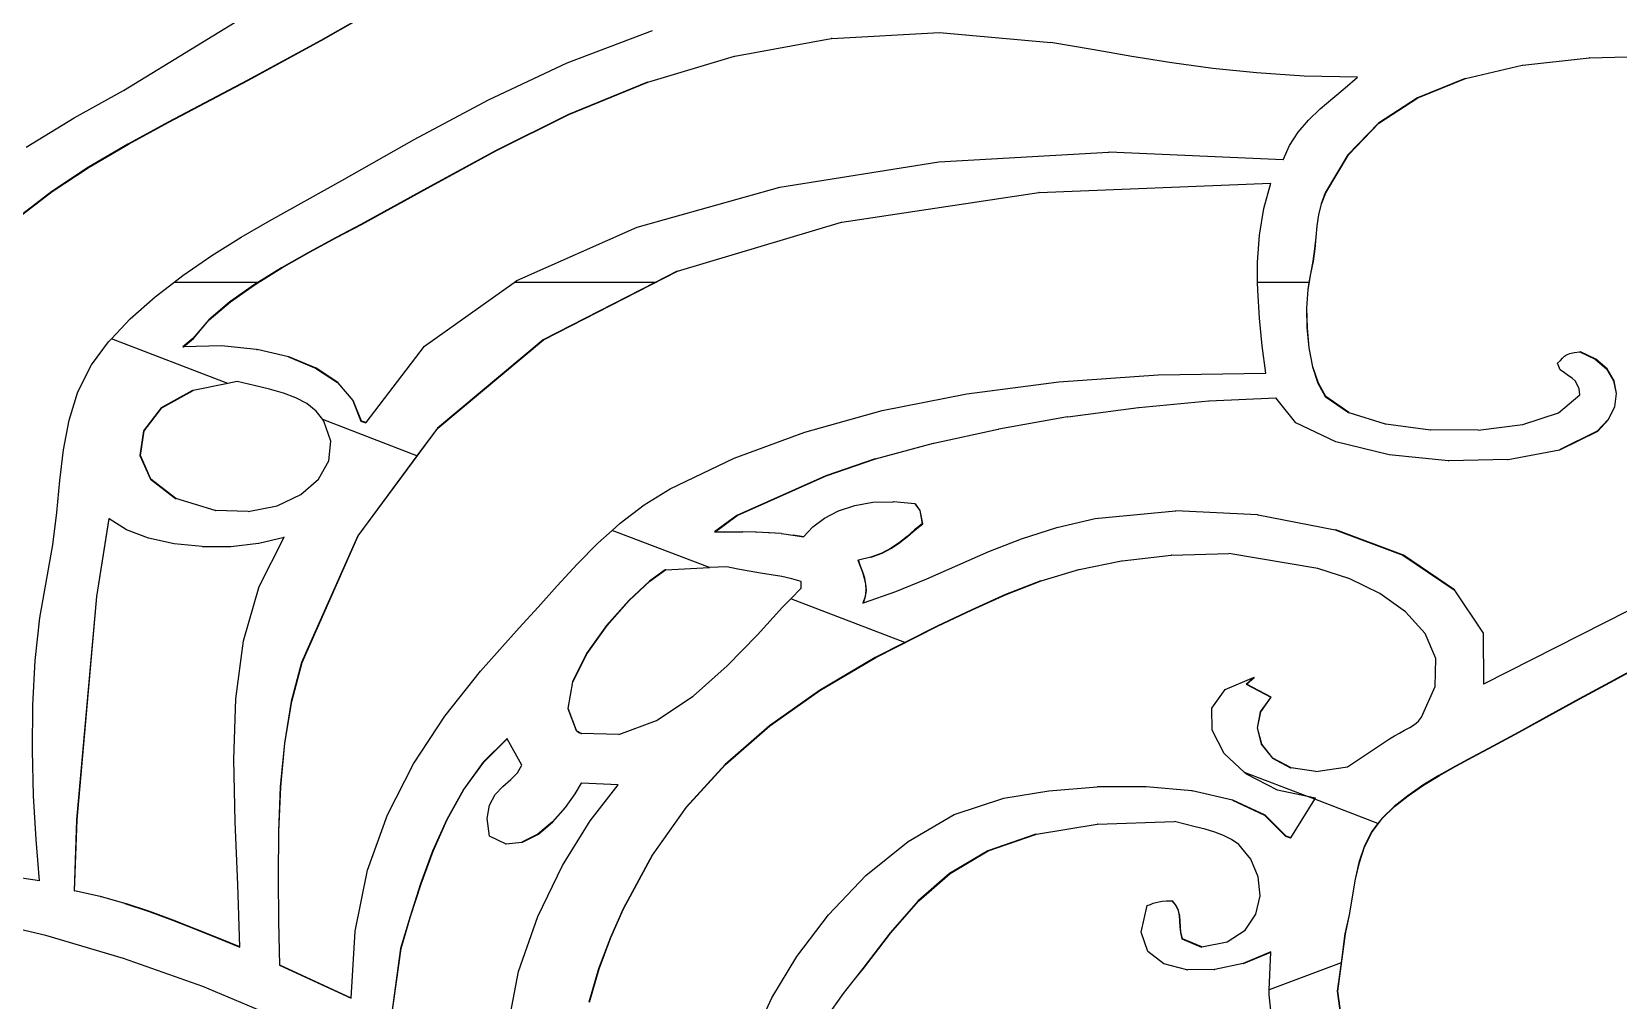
# Model space of a CAD drawing. Header units: inches. Extents: x 1397 to 20304, y -27267 to -746.
# Drawn here: x 14028.17 to 14044.08, y -23968.59 to -23958.88 of the extents above; entities that cross this region are included whole.
import ezdxf

# ---------------------------------------------------------------- set-up
doc = ezdxf.new("R2010")
doc.units = ezdxf.units.IN
doc.header["$LTSCALE"] = 17
doc.header["$MEASUREMENT"] = 0
doc.layers.add('25 BOT BAR', color=12, linetype='Continuous', lineweight=25)

# ---------------------------------------------------------------- blocks, each defined once
blk = doc.blocks.new('A$C99292ed1')
for p, q in [((112.629, 17.778), (114.092, 18.898)), ((115.335, 18.925), (114.605, 18.403)), ((114.61, 18.403), (115.34, 18.925)), ((117.076, 18.123), (117.933, 18.529)), ((119.731, 18.427), (120.812, 18.504)), ((120.812, 18.504), (121.928, 18.379)), ((114.605, 18.403), (113.868, 17.902)), ((113.873, 17.902), (114.61, 18.403)), ((114.605, 18.403), (114.61, 18.403)), ((118.76, 18.209), (119.726, 18.427)), ((119.731, 18.427), (119.726, 18.427)), ((122.342, 18.291), (121.928, 18.379)), ((117.887, 17.881), (118.755, 18.209)), ((118.755, 18.209), (118.76, 18.209)), ((122.741, 18.204), (122.342, 18.291)), ((123.14, 18.123), (122.741, 18.204)), ((126.66, 18.094), (127.326, 18.188)), ((127.331, 18.188), (127.326, 18.188)), ((127.331, 18.188), (128.102, 18.213)), ((116.287, 17.66), (117.076, 18.123)), ((123.552, 18.052), (123.14, 18.123)), ((123.991, 17.996), (123.552, 18.052)), ((124.47, 17.958), (123.991, 17.996)), ((126.087, 17.927), (126.655, 18.094)), ((126.655, 18.094), (126.66, 18.094)), ((113.868, 17.902), (113.077, 17.38)), ((113.082, 17.38), (113.873, 17.902)), ((113.868, 17.902), (113.873, 17.902)), ((117.882, 17.881), (117.089, 17.474)), ((117.093, 17.474), (117.887, 17.881)), ((117.882, 17.881), (117.887, 17.881)), ((125.002, 17.944), (124.47, 17.958)), ((124.881, 17.812), (125.002, 17.944)), ((126.082, 17.927), (125.604, 17.686)), ((125.609, 17.686), (126.087, 17.927)), ((126.082, 17.927), (126.087, 17.927)), ((112.133, 17.435), (112.629, 17.778)), ((124.63, 17.545), (124.755, 17.68)), ((124.755, 17.68), (124.881, 17.812)), ((125.604, 17.686), (125.214, 17.368)), ((125.219, 17.368), (125.609, 17.686)), ((125.604, 17.686), (125.609, 17.686)), ((115.542, 17.16), (116.287, 17.66)), ((124.512, 17.403), (124.63, 17.545)), ((111.65, 17.067), (112.133, 17.435)), ((113.077, 17.38), (112.672, 17.104)), ((112.677, 17.104), (113.082, 17.38)), ((113.077, 17.38), (113.082, 17.38)), ((117.089, 17.474), (116.357, 17.021)), ((116.362, 17.021), (117.093, 17.474)), ((117.089, 17.474), (117.093, 17.474)), ((124.408, 17.252), (124.512, 17.403)), ((125.214, 17.368), (124.908, 16.971)), ((124.913, 16.971), (125.219, 17.368)), ((125.214, 17.368), (125.219, 17.368)), ((124.321, 17.087), (124.408, 17.252)), ((112.672, 17.104), (112.278, 16.814)), ((112.283, 16.814), (112.677, 17.104)), ((112.672, 17.104), (112.677, 17.104)), ((114.818, 16.647), (115.542, 17.16)), ((124.259, 16.907), (124.321, 17.087)), ((116.357, 17.021), (115.67, 16.552)), ((115.675, 16.552), (116.362, 17.021)), ((116.357, 17.021), (116.362, 17.021)), ((119.209, 16.566), (120.804, 16.884)), ((120.804, 16.884), (122.507, 17.003)), ((122.507, 17.003), (122.51, 17.003)), ((122.512, 17.003), (122.51, 17.003)), ((124.259, 16.907), (122.512, 17.003)), ((124.908, 16.971), (124.68, 16.492)), ((124.685, 16.492), (124.913, 16.971)), ((124.908, 16.971), (124.913, 16.971)), ((112.278, 16.814), (111.908, 16.51)), ((111.913, 16.51), (112.283, 16.814)), ((112.278, 16.814), (112.283, 16.814)), ((114.092, 16.14), (114.818, 16.647)), ((115.67, 16.552), (115.009, 16.098)), ((115.014, 16.098), (115.675, 16.552)), ((115.67, 16.552), (115.675, 16.552)), ((117.778, 16.064), (119.209, 16.566)), ((121.811, 16.496), (124.134, 16.616)), ((124.064, 16.297), (124.134, 16.616)), ((111.908, 16.51), (111.575, 16.189)), ((111.579, 16.189), (111.913, 16.51)), ((111.908, 16.51), (111.913, 16.51)), ((119.833, 16.127), (121.806, 16.496)), ((121.811, 16.496), (121.806, 16.496)), ((124.68, 16.492), (124.639, 16.355)), ((124.643, 16.355), (124.685, 16.492)), ((124.68, 16.492), (124.685, 16.492)), ((124.021, 15.964), (124.064, 16.297)), ((124.639, 16.355), (124.612, 16.217)), ((124.617, 16.217), (124.643, 16.355)), ((124.639, 16.355), (124.643, 16.355)), ((113.807, 15.937), (114.092, 16.14)), ((115.009, 16.098), (114.759, 15.932)), ((114.764, 15.932), (115.014, 16.098)), ((115.009, 16.098), (115.014, 16.098)), ((118.184, 15.511), (119.828, 16.127)), ((119.828, 16.127), (119.833, 16.127)), ((124.595, 16.079), (124.584, 15.937)), ((124.589, 15.937), (124.6, 16.079)), ((124.612, 16.217), (124.595, 16.079)), ((124.595, 16.079), (124.6, 16.079)), ((124.6, 16.079), (124.617, 16.217)), ((124.612, 16.217), (124.617, 16.217)), ((113.514, 15.709), (113.807, 15.937)), ((114.759, 15.932), (114.488, 15.75)), ((114.493, 15.75), (114.764, 15.932)), ((114.759, 15.932), (114.764, 15.932)), ((116.571, 15.394), (117.778, 16.064)), ((124.002, 15.622), (124.021, 15.964)), ((124.584, 15.937), (124.573, 15.791)), ((124.578, 15.791), (124.589, 15.937)), ((124.584, 15.937), (124.589, 15.937)), ((124.573, 15.791), (124.557, 15.638)), ((124.562, 15.638), (124.578, 15.791)), ((124.573, 15.791), (124.578, 15.791)), ((113.223, 15.458), (113.514, 15.709)), ((114.488, 15.75), (114.211, 15.553)), ((114.216, 15.553), (114.493, 15.75)), ((114.488, 15.75), (114.493, 15.75)), ((124.002, 15.37), (124.002, 15.622)), ((124.557, 15.638), (124.531, 15.476)), ((124.536, 15.476), (124.562, 15.638)), ((124.557, 15.638), (124.562, 15.638)), ((113.132, 15.37), (113.223, 15.458)), ((113.947, 15.344), (114.216, 15.553)), ((114.211, 15.553), (113.976, 15.37)), ((114.211, 15.553), (114.216, 15.553)), ((116.841, 14.649), (118.184, 15.511)), ((118.179, 15.511), (117.96, 15.37)), ((118.179, 15.511), (118.184, 15.511)), ((124.509, 15.279), (124.536, 15.476)), ((124.531, 15.476), (124.517, 15.37)), ((124.531, 15.476), (124.536, 15.476)), ((112.946, 15.191), (113.132, 15.37)), ((113.976, 15.37), (113.132, 15.37)), ((113.942, 15.344), (113.694, 15.125)), ((113.699, 15.125), (113.947, 15.344)), ((113.976, 15.37), (113.942, 15.344)), ((113.942, 15.344), (113.947, 15.344)), ((115.645, 14.57), (116.545, 15.37)), ((116.545, 15.37), (116.571, 15.394)), ((117.96, 15.37), (116.545, 15.37)), ((117.96, 15.37), (116.836, 14.649)), ((124.517, 15.37), (124.002, 15.37)), ((124.003, 15.273), (124.002, 15.37)), ((124.505, 15.279), (124.492, 15.048)), ((124.497, 15.048), (124.509, 15.279)), ((124.517, 15.37), (124.505, 15.279)), ((124.505, 15.279), (124.509, 15.279)), ((112.694, 14.911), (112.946, 15.191)), ((113.694, 15.125), (113.483, 14.899)), ((113.488, 14.899), (113.699, 15.125)), ((113.694, 15.125), (113.699, 15.125)), ((124.019, 14.923), (124.003, 15.273)), ((124.492, 15.048), (124.497, 15.048)), ((124.492, 15.048), (124.496, 14.8)), ((124.501, 14.8), (124.497, 15.048)), ((112.506, 14.663), (112.694, 14.911)), ((113.483, 14.899), (113.323, 14.667)), ((113.328, 14.667), (113.488, 14.899)), ((113.483, 14.899), (113.488, 14.899)), ((124.048, 14.574), (124.019, 14.923)), ((124.496, 14.8), (124.501, 14.8)), ((124.496, 14.8), (124.515, 14.549)), ((124.52, 14.549), (124.501, 14.8)), ((112.477, 14.624), (112.506, 14.663)), ((113.675, 14.104), (112.506, 14.663)), ((113.323, 14.667), (113.224, 14.563)), ((113.229, 14.564), (113.328, 14.667)), ((113.323, 14.667), (113.328, 14.667)), ((116.836, 14.649), (115.776, 13.543)), ((115.78, 13.543), (116.841, 14.649)), ((116.836, 14.649), (116.841, 14.649)), ((112.306, 14.335), (112.477, 14.624)), ((113.224, 14.563), (113.229, 14.564)), ((113.611, 14.573), (113.229, 14.564)), ((113.962, 14.529), (113.611, 14.573)), ((113.962, 14.529), (113.967, 14.529)), ((114.281, 14.436), (113.967, 14.529)), ((115.06, 13.611), (115.645, 14.57)), ((124.085, 14.232), (124.048, 14.574)), ((124.515, 14.549), (124.52, 14.549)), ((124.515, 14.549), (124.552, 14.312)), ((124.557, 14.312), (124.52, 14.549)), ((127.132, 14.477), (127.175, 14.49)), ((127.175, 14.49), (127.234, 14.501)), ((127.234, 14.501), (127.235, 14.501)), ((127.239, 14.501), (127.235, 14.501)), ((127.235, 14.501), (127.388, 14.409)), ((127.393, 14.409), (127.239, 14.501)), ((112.171, 13.997), (112.306, 14.335)), ((114.281, 14.436), (114.286, 14.436)), ((114.281, 14.436), (114.554, 14.296)), ((114.559, 14.296), (114.286, 14.436)), ((127.011, 14.356), (127.038, 14.392)), ((127.036, 14.273), (127.011, 14.356)), ((127.038, 14.392), (127.059, 14.421)), ((127.059, 14.421), (127.079, 14.444)), ((127.079, 14.444), (127.101, 14.462)), ((127.101, 14.462), (127.132, 14.477)), ((127.388, 14.409), (127.501, 14.285)), ((127.388, 14.409), (127.393, 14.409)), ((127.506, 14.285), (127.393, 14.409)), ((114.554, 14.296), (114.773, 14.113)), ((114.554, 14.296), (114.559, 14.296)), ((114.778, 14.113), (114.559, 14.296)), ((122.007, 14.124), (123.006, 14.211)), ((123.006, 14.211), (124.085, 14.232)), ((124.552, 14.312), (124.557, 14.312)), ((124.552, 14.312), (124.607, 14.105)), ((124.611, 14.105), (124.557, 14.312)), ((127.08, 14.234), (127.036, 14.273)), ((127.12, 14.2), (127.08, 14.234)), ((127.155, 14.169), (127.12, 14.2)), ((127.185, 14.134), (127.155, 14.169)), ((127.501, 14.285), (127.571, 14.137)), ((127.501, 14.285), (127.506, 14.285)), ((127.576, 14.137), (127.506, 14.285)), ((113.32, 14.015), (113.006, 13.795)), ((113.011, 13.795), (113.325, 14.015)), ((113.325, 14.015), (113.32, 14.015)), ((113.675, 14.104), (113.325, 14.015)), ((113.769, 14.128), (113.675, 14.104)), ((113.938, 14.076), (113.769, 14.128)), ((114.093, 14.029), (113.938, 14.076)), ((114.233, 13.981), (114.093, 14.029)), ((114.773, 14.113), (114.927, 13.89)), ((114.773, 14.113), (114.778, 14.113)), ((114.932, 13.89), (114.778, 14.113)), ((121.085, 13.974), (122.007, 14.124)), ((124.607, 14.105), (124.611, 14.105)), ((124.607, 14.105), (124.68, 13.941)), ((124.685, 13.941), (124.611, 14.105)), ((127.208, 14.091), (127.185, 14.134)), ((127.225, 14.035), (127.208, 14.091)), ((127.234, 13.962), (127.225, 14.035)), ((127.571, 14.137), (127.576, 14.137)), ((127.571, 14.137), (127.597, 13.976)), ((127.602, 13.976), (127.576, 14.137)), ((112.082, 13.641), (112.171, 13.997)), ((114.357, 13.923), (114.233, 13.981)), ((114.467, 13.85), (114.357, 13.923)), ((114.56, 13.755), (114.467, 13.85)), ((114.927, 13.89), (114.932, 13.89)), ((114.927, 13.89), (115.009, 13.63)), ((115.014, 13.63), (114.932, 13.89)), ((120.237, 13.763), (121.085, 13.974)), ((122.811, 13.803), (123.511, 13.884)), ((123.511, 13.884), (123.516, 13.884)), ((123.516, 13.884), (124.184, 13.921)), ((124.386, 13.61), (124.184, 13.921)), ((124.68, 13.941), (124.912, 13.738)), ((124.68, 13.941), (124.685, 13.941)), ((124.916, 13.738), (124.685, 13.941)), ((127.02, 13.733), (127.234, 13.962)), ((127.597, 13.976), (127.58, 13.811)), ((127.584, 13.811), (127.602, 13.976)), ((127.597, 13.976), (127.602, 13.976)), ((113.006, 13.795), (112.829, 13.509)), ((112.834, 13.509), (113.011, 13.795)), ((113.006, 13.795), (113.011, 13.795)), ((114.625, 13.649), (114.56, 13.755)), ((119.461, 13.492), (120.237, 13.763)), ((122.1, 13.683), (122.806, 13.803)), ((122.806, 13.803), (122.811, 13.803)), ((124.912, 13.738), (124.916, 13.738)), ((124.916, 13.738), (125.282, 13.597)), ((126.66, 13.587), (127.02, 13.733)), ((127.58, 13.811), (127.517, 13.651)), ((127.521, 13.651), (127.584, 13.811)), ((127.58, 13.811), (127.584, 13.811)), ((112.026, 13.27), (112.082, 13.641)), ((115.571, 13.197), (114.625, 13.649)), ((114.637, 13.63), (114.625, 13.649)), ((114.708, 13.38), (114.637, 13.63)), ((114.981, 12.193), (115.78, 13.543)), ((115.009, 13.63), (115.014, 13.63)), ((115.009, 13.63), (115.059, 13.609)), ((115.06, 13.611), (115.014, 13.63)), ((115.059, 13.609), (115.06, 13.611)), ((115.776, 13.543), (115.571, 13.197)), ((115.776, 13.543), (115.78, 13.543)), ((120.754, 13.354), (121.401, 13.531)), ((121.401, 13.531), (121.406, 13.531)), ((122.095, 13.683), (121.406, 13.531)), ((122.095, 13.683), (122.1, 13.683)), ((124.787, 13.37), (124.386, 13.61)), ((125.282, 13.597), (125.287, 13.597)), ((125.287, 13.597), (125.735, 13.522)), ((126.213, 13.517), (126.66, 13.587)), ((127.517, 13.651), (127.408, 13.506)), ((127.413, 13.506), (127.521, 13.651)), ((127.517, 13.651), (127.521, 13.651)), ((112.829, 13.509), (112.792, 13.198)), ((112.797, 13.198), (112.834, 13.509)), ((112.829, 13.509), (112.834, 13.509)), ((114.686, 13.132), (114.708, 13.38)), ((118.752, 13.164), (119.461, 13.492)), ((125.32, 13.208), (124.787, 13.37)), ((125.735, 13.522), (125.74, 13.522)), ((126.213, 13.517), (125.74, 13.522)), ((127.408, 13.506), (127.028, 13.272)), ((127.032, 13.272), (127.413, 13.506)), ((127.408, 13.506), (127.413, 13.506)), ((111.99, 12.884), (112.026, 13.27)), ((120.169, 13.157), (120.75, 13.354)), ((120.75, 13.354), (120.754, 13.354)), ((125.916, 13.132), (125.32, 13.208)), ((126.513, 13.15), (127.028, 13.272)), ((127.028, 13.272), (127.032, 13.272)), ((112.792, 13.198), (112.797, 13.198)), ((112.792, 13.198), (112.897, 12.901)), ((112.902, 12.901), (112.797, 13.198)), ((114.582, 12.902), (114.686, 13.132)), ((115.571, 13.197), (114.976, 12.193)), ((118.109, 12.78), (118.752, 13.164)), ((120.165, 13.157), (119.671, 12.946)), ((119.676, 12.946), (120.169, 13.157)), ((120.165, 13.157), (120.169, 13.157)), ((125.916, 13.132), (125.921, 13.132)), ((126.508, 13.15), (125.921, 13.132)), ((126.508, 13.15), (126.513, 13.15)), ((112.897, 12.901), (112.902, 12.901)), ((112.897, 12.901), (113.148, 12.658)), ((113.153, 12.658), (112.902, 12.901)), ((114.405, 12.708), (114.582, 12.902)), ((119.671, 12.946), (118.778, 12.448)), ((118.783, 12.448), (119.676, 12.946)), ((119.671, 12.946), (119.676, 12.946)), ((111.959, 12.485), (111.99, 12.884)), ((117.848, 12.58), (118.109, 12.78)), ((113.148, 12.658), (113.153, 12.658)), ((113.546, 12.51), (113.153, 12.658)), ((114.167, 12.567), (114.405, 12.708)), ((117.608, 12.351), (117.848, 12.58)), ((119.799, 12.504), (119.961, 12.571)), ((119.961, 12.571), (120.143, 12.612)), ((120.143, 12.612), (120.344, 12.62)), ((120.344, 12.62), (120.346, 12.62)), ((120.349, 12.62), (120.346, 12.62)), ((120.564, 12.593), (120.349, 12.62)), ((120.564, 12.593), (120.569, 12.593)), ((120.564, 12.593), (120.613, 12.51)), ((120.618, 12.51), (120.569, 12.593)), ((111.92, 12.077), (111.959, 12.485)), ((113.546, 12.51), (113.551, 12.51)), ((113.878, 12.496), (113.551, 12.51)), ((113.878, 12.496), (114.167, 12.567)), ((118.778, 12.448), (118.555, 12.241)), ((118.56, 12.241), (118.783, 12.448)), ((118.778, 12.448), (118.783, 12.448)), ((119.541, 12.303), (119.658, 12.413)), ((119.658, 12.413), (119.799, 12.504)), ((120.613, 12.51), (120.618, 12.51)), ((120.613, 12.51), (120.638, 12.344)), ((120.643, 12.344), (120.618, 12.51)), ((122.374, 12.407), (123.178, 12.506)), ((123.178, 12.506), (123.181, 12.506)), ((123.183, 12.506), (123.181, 12.506)), ((124.001, 12.456), (123.183, 12.506)), ((124.001, 12.456), (124.006, 12.456)), ((124.006, 12.456), (124.781, 12.266)), ((112.48, 12.407), (112.356, 11.432)), ((112.361, 11.432), (112.484, 12.403)), ((112.484, 12.403), (112.48, 12.407)), ((112.656, 12.269), (112.484, 12.403)), ((112.879, 12.164), (112.656, 12.269)), ((117.386, 12.101), (117.528, 12.26)), ((117.528, 12.26), (117.608, 12.351)), ((118.504, 11.793), (117.528, 12.26)), ((119.449, 12.179), (119.541, 12.303)), ((120.562, 12.265), (120.487, 12.185)), ((120.492, 12.185), (120.567, 12.265)), ((120.638, 12.344), (120.562, 12.265)), ((120.562, 12.265), (120.567, 12.265)), ((120.567, 12.265), (120.643, 12.344)), ((120.638, 12.344), (120.643, 12.344)), ((121.635, 12.155), (121.987, 12.295)), ((121.987, 12.295), (122.374, 12.407)), ((124.781, 12.266), (125.459, 11.948)), ((124.781, 12.266), (124.786, 12.266)), ((125.464, 11.948), (124.786, 12.266)), ((113.137, 12.092), (112.879, 12.164)), ((113.705, 12.058), (113.98, 12.098)), ((113.98, 12.098), (113.985, 12.098)), ((113.985, 12.098), (114.24, 12.177)), ((113.987, 11.555), (114.24, 12.177)), ((114.24, 12.177), (114.24, 12.179)), ((114.976, 12.193), (114.414, 10.602)), ((114.419, 10.602), (114.981, 12.193)), ((114.976, 12.193), (114.981, 12.193)), ((117.176, 11.836), (117.386, 12.101)), ((118.555, 12.241), (118.56, 12.241)), ((118.56, 12.241), (118.696, 12.241)), ((118.696, 12.241), (118.698, 12.241)), ((118.7, 12.241), (118.698, 12.241)), ((118.7, 12.241), (118.834, 12.241)), ((118.834, 12.241), (118.838, 12.241)), ((118.968, 12.238), (118.838, 12.241)), ((118.968, 12.238), (118.973, 12.238)), ((119.098, 12.231), (118.973, 12.238)), ((119.098, 12.231), (119.103, 12.231)), ((119.222, 12.219), (119.103, 12.231)), ((119.222, 12.219), (119.227, 12.219)), ((119.227, 12.219), (119.339, 12.202)), ((119.339, 12.202), (119.344, 12.202)), ((119.449, 12.179), (119.344, 12.202)), ((119.344, 12.202), (119.448, 12.179)), ((119.448, 12.179), (119.449, 12.179)), ((120.41, 12.108), (120.326, 12.036)), ((120.331, 12.036), (120.415, 12.108)), ((120.487, 12.185), (120.41, 12.108)), ((120.41, 12.108), (120.415, 12.108)), ((120.415, 12.108), (120.492, 12.185)), ((120.487, 12.185), (120.492, 12.185)), ((121.307, 11.995), (121.635, 12.155)), ((111.789, 11.164), (111.92, 12.077)), ((113.415, 12.056), (113.137, 12.092)), ((113.415, 12.056), (113.42, 12.056)), ((113.42, 12.056), (113.7, 12.058)), ((113.7, 12.058), (113.705, 12.058)), ((120.232, 11.974), (120.122, 11.923)), ((120.127, 11.923), (120.236, 11.974)), ((120.326, 12.036), (120.232, 11.974)), ((120.232, 11.974), (120.236, 11.974)), ((120.236, 11.974), (120.331, 12.036)), ((120.326, 12.036), (120.331, 12.036)), ((120.994, 11.824), (121.307, 11.995)), ((122.643, 11.879), (123.134, 11.948)), ((123.138, 11.948), (123.134, 11.948)), ((123.138, 11.948), (123.714, 11.971)), ((124.606, 11.784), (123.714, 11.971)), ((125.459, 11.948), (125.464, 11.948)), ((125.459, 11.948), (125.973, 11.513)), ((125.978, 11.513), (125.464, 11.948)), ((116.978, 11.566), (117.176, 11.836)), ((118.064, 11.764), (118.504, 11.793)), ((118.68, 11.805), (118.504, 11.793)), ((118.79, 11.773), (118.68, 11.805)), ((119.993, 11.888), (119.998, 11.888)), ((119.993, 11.888), (120.016, 11.811)), ((120.122, 11.923), (119.998, 11.888)), ((120.02, 11.811), (119.998, 11.888)), ((120.016, 11.811), (120.02, 11.811)), ((120.016, 11.811), (120.038, 11.736)), ((120.043, 11.736), (120.02, 11.811)), ((120.122, 11.923), (120.127, 11.923)), ((120.685, 11.654), (120.994, 11.824)), ((122.213, 11.769), (122.638, 11.879)), ((122.638, 11.879), (122.643, 11.879)), ((124.926, 11.652), (124.606, 11.784)), ((117.902, 11.623), (117.694, 11.381)), ((117.699, 11.381), (117.907, 11.623)), ((118.059, 11.764), (117.902, 11.623)), ((117.902, 11.623), (117.907, 11.623)), ((117.907, 11.623), (118.064, 11.764)), ((118.064, 11.764), (118.059, 11.764)), ((118.903, 11.747), (118.79, 11.773)), ((119.015, 11.725), (118.903, 11.747)), ((119.124, 11.704), (119.015, 11.725)), ((119.23, 11.682), (119.124, 11.704)), ((119.33, 11.654), (119.23, 11.682)), ((119.423, 11.619), (119.33, 11.654)), ((119.423, 11.536), (119.423, 11.619)), ((120.038, 11.736), (120.043, 11.736)), ((120.038, 11.736), (120.057, 11.662)), ((120.062, 11.662), (120.043, 11.736)), ((120.057, 11.662), (120.07, 11.587)), ((120.057, 11.662), (120.062, 11.662)), ((120.074, 11.587), (120.062, 11.662)), ((120.372, 11.492), (120.685, 11.654)), ((121.826, 11.626), (121.474, 11.456)), ((121.479, 11.456), (121.831, 11.626)), ((121.826, 11.626), (121.831, 11.626)), ((121.831, 11.626), (122.208, 11.769)), ((122.208, 11.769), (122.213, 11.769)), ((125.227, 11.469), (124.926, 11.652)), ((113.832, 10.874), (113.987, 11.555)), ((116.785, 11.297), (116.978, 11.566)), ((119.32, 11.403), (119.423, 11.536)), ((120.048, 11.351), (120.372, 11.492)), ((120.074, 11.511), (120.066, 11.432)), ((120.07, 11.587), (120.074, 11.511)), ((120.07, 11.587), (120.074, 11.587)), ((120.07, 11.432), (120.078, 11.511)), ((120.078, 11.511), (120.074, 11.587)), ((120.074, 11.511), (120.078, 11.511)), ((125.486, 11.24), (125.227, 11.469)), ((125.973, 11.513), (126.263, 10.971)), ((125.973, 11.513), (125.978, 11.513)), ((126.267, 10.971), (125.978, 11.513)), ((126.272, 10.336), (128.226, 11.577)), ((112.356, 11.432), (112.157, 8.632)), ((112.162, 8.632), (112.361, 11.432)), ((112.361, 11.432), (112.356, 11.432)), ((117.694, 11.381), (117.472, 11.068)), ((117.477, 11.068), (117.699, 11.381)), ((117.694, 11.381), (117.699, 11.381)), ((119.237, 11.296), (119.32, 11.403)), ((120.465, 10.855), (119.32, 11.403)), ((120.066, 11.432), (120.043, 11.349)), ((120.043, 11.349), (120.048, 11.351)), ((120.048, 11.351), (120.07, 11.432)), ((120.066, 11.432), (120.07, 11.432)), ((121.474, 11.456), (121.134, 11.264)), ((121.138, 11.264), (121.479, 11.456)), ((121.474, 11.456), (121.479, 11.456)), ((111.743, 10.63), (111.789, 11.164)), ((116.596, 11.038), (116.785, 11.297)), ((118.986, 10.952), (119.237, 11.296)), ((121.134, 11.264), (120.787, 11.059)), ((120.792, 11.059), (121.138, 11.264)), ((121.134, 11.264), (121.138, 11.264)), ((125.681, 10.967), (125.486, 11.24)), ((116.207, 10.494), (116.596, 11.038)), ((117.472, 11.068), (117.272, 10.717)), ((117.277, 10.717), (117.477, 11.068)), ((117.472, 11.068), (117.477, 11.068)), ((120.172, 10.666), (120.792, 11.059)), ((120.787, 11.059), (120.465, 10.855)), ((120.787, 11.059), (120.792, 11.059)), ((113.754, 10.147), (113.832, 10.874)), ((118.683, 10.561), (118.986, 10.952)), ((120.465, 10.855), (120.167, 10.666)), ((125.788, 10.654), (125.681, 10.967)), ((126.263, 10.971), (126.267, 10.333)), ((126.263, 10.971), (126.267, 10.971)), ((126.272, 10.336), (126.267, 10.971)), ((117.272, 10.717), (117.13, 10.36)), ((117.135, 10.36), (117.277, 10.717)), ((117.272, 10.717), (117.277, 10.717)), ((120.167, 10.666), (119.607, 10.254)), ((119.612, 10.254), (120.172, 10.666)), ((120.167, 10.666), (120.172, 10.666)), ((111.719, 10.07), (111.743, 10.63)), ((114.414, 10.602), (114.31, 10.114)), ((114.315, 10.114), (114.419, 10.602)), ((114.414, 10.602), (114.419, 10.602)), ((118.342, 10.182), (118.683, 10.561)), ((125.784, 10.303), (125.788, 10.654)), ((127.84, 10.56), (127.532, 10.354)), ((127.537, 10.354), (127.845, 10.56)), ((115.85, 9.929), (116.207, 10.494)), ((117.13, 10.36), (117.083, 10.027)), ((117.087, 10.027), (117.135, 10.36)), ((117.13, 10.36), (117.135, 10.36)), ((123.677, 10.265), (123.961, 10.416)), ((123.957, 10.411), (123.887, 10.333)), ((123.891, 10.333), (123.966, 10.416)), ((123.966, 10.416), (123.957, 10.411)), ((123.961, 10.416), (123.957, 10.411)), ((123.961, 10.416), (123.966, 10.416)), ((127.532, 10.354), (127.227, 10.146)), ((127.232, 10.146), (127.537, 10.354)), ((127.532, 10.354), (127.537, 10.354)), ((119.607, 10.254), (119.106, 9.811)), ((119.111, 9.811), (119.612, 10.254)), ((119.607, 10.254), (119.612, 10.254)), ((123.544, 10.032), (123.677, 10.265)), ((123.887, 10.333), (123.891, 10.333)), ((123.887, 10.333), (124.135, 10.167)), ((124.139, 10.167), (123.891, 10.333)), ((125.647, 9.918), (125.784, 10.303)), ((126.267, 10.333), (126.272, 10.336)), ((111.715, 9.5), (111.719, 10.07)), ((113.733, 9.386), (113.754, 10.147)), ((114.31, 10.114), (114.241, 9.592)), ((114.246, 9.592), (114.315, 10.114)), ((114.31, 10.114), (114.315, 10.114)), ((117.083, 10.027), (117.087, 10.027)), ((117.083, 10.027), (117.167, 9.752)), ((117.171, 9.752), (117.087, 10.027)), ((117.974, 9.875), (118.342, 10.182)), ((123.546, 9.753), (123.544, 10.032)), ((124.135, 10.167), (124.028, 9.986)), ((124.033, 9.986), (124.139, 10.167)), ((124.135, 10.167), (124.139, 10.167)), ((127.227, 10.146), (126.924, 9.937)), ((126.928, 9.937), (127.232, 10.146)), ((127.227, 10.146), (127.232, 10.146)), ((115.536, 9.333), (115.85, 9.929)), ((117.595, 9.699), (117.974, 9.875)), ((124.028, 9.986), (123.997, 9.781)), ((124.001, 9.781), (124.033, 9.986)), ((124.028, 9.986), (124.033, 9.986)), ((125.574, 9.826), (125.615, 9.869)), ((125.615, 9.869), (125.647, 9.918)), ((126.924, 9.937), (126.621, 9.729)), ((126.625, 9.729), (126.928, 9.937)), ((126.924, 9.937), (126.928, 9.937)), ((117.167, 9.752), (117.178, 9.739)), ((117.167, 9.752), (117.171, 9.752)), ((117.182, 9.739), (117.171, 9.752)), ((117.178, 9.739), (117.182, 9.739)), ((117.178, 9.739), (117.183, 9.732)), ((117.188, 9.732), (117.182, 9.739)), ((117.183, 9.732), (117.192, 9.725)), ((117.183, 9.732), (117.188, 9.732)), ((117.196, 9.725), (117.188, 9.732)), ((117.192, 9.725), (117.196, 9.725)), ((117.192, 9.725), (117.2, 9.72)), ((117.205, 9.72), (117.196, 9.725)), ((117.2, 9.72), (117.205, 9.72)), ((117.2, 9.72), (117.216, 9.711)), ((117.221, 9.711), (117.205, 9.72)), ((117.216, 9.711), (117.221, 9.711)), ((117.595, 9.699), (117.221, 9.711)), ((119.106, 9.811), (118.661, 9.326)), ((118.666, 9.326), (119.111, 9.811)), ((119.106, 9.811), (119.111, 9.811)), ((123.667, 9.464), (123.546, 9.753)), ((123.997, 9.781), (124.001, 9.781)), ((123.997, 9.781), (124.038, 9.579)), ((124.043, 9.579), (124.001, 9.781)), ((125.373, 9.685), (125.424, 9.719)), ((125.424, 9.719), (125.476, 9.753)), ((125.476, 9.753), (125.527, 9.788)), ((125.527, 9.788), (125.574, 9.826)), ((126.621, 9.729), (126.317, 9.524)), ((126.321, 9.524), (126.625, 9.729)), ((126.621, 9.729), (126.625, 9.729)), ((114.241, 9.592), (114.2, 9.045)), ((114.205, 9.045), (114.246, 9.592)), ((114.241, 9.592), (114.246, 9.592)), ((116.472, 9.648), (116.235, 9.352)), ((116.24, 9.352), (116.474, 9.645)), ((116.474, 9.645), (116.472, 9.648)), ((116.621, 9.317), (116.474, 9.645)), ((124.038, 9.579), (124.151, 9.404)), ((124.038, 9.579), (124.043, 9.579)), ((124.155, 9.404), (124.043, 9.579)), ((124.903, 9.296), (125.325, 9.648)), ((125.325, 9.648), (125.373, 9.685)), ((111.726, 8.933), (111.715, 9.5)), ((123.871, 9.225), (123.667, 9.464)), ((124.151, 9.404), (124.155, 9.404)), ((124.151, 9.404), (124.333, 9.281)), ((124.338, 9.281), (124.155, 9.404)), ((126.153, 9.415), (125.986, 9.303)), ((125.991, 9.303), (126.158, 9.415)), ((126.317, 9.524), (126.153, 9.415)), ((126.153, 9.415), (126.158, 9.415)), ((126.158, 9.415), (126.321, 9.524)), ((126.317, 9.524), (126.321, 9.524)), ((113.747, 8.606), (113.733, 9.386)), ((115.275, 8.693), (115.536, 9.333)), ((116.235, 9.352), (116.036, 9.01)), ((116.041, 9.01), (116.24, 9.352)), ((116.24, 9.352), (116.235, 9.352)), ((116.58, 9.221), (116.621, 9.317)), ((118.661, 9.326), (118.269, 8.788)), ((118.274, 8.788), (118.666, 9.326)), ((118.661, 9.326), (118.666, 9.326)), ((124.333, 9.281), (124.338, 9.281)), ((124.585, 9.237), (124.338, 9.281)), ((124.585, 9.237), (124.903, 9.296)), ((125.986, 9.303), (125.82, 9.185)), ((125.825, 9.185), (125.991, 9.303)), ((125.986, 9.303), (125.991, 9.303)), ((116.432, 9.048), (116.512, 9.136)), ((116.512, 9.136), (116.58, 9.221)), ((117.216, 9.088), (117.155, 8.956)), ((117.159, 8.956), (117.221, 9.088)), ((117.221, 9.088), (117.216, 9.088)), ((117.588, 9.068), (117.221, 9.088)), ((123.89, 9.202), (123.871, 9.225)), ((124.503, 8.922), (123.871, 9.225)), ((124.2, 9.002), (123.89, 9.202)), ((125.82, 9.185), (125.659, 9.063)), ((125.664, 9.063), (125.825, 9.185)), ((125.82, 9.185), (125.825, 9.185)), ((111.751, 8.383), (111.726, 8.933)), ((114.2, 9.045), (114.181, 8.484)), ((114.185, 8.484), (114.205, 9.045)), ((114.2, 9.045), (114.205, 9.045)), ((116.036, 9.01), (115.869, 8.636)), ((115.873, 8.636), (116.041, 9.01)), ((116.036, 9.01), (116.041, 9.01)), ((116.298, 8.816), (116.356, 8.946)), ((116.356, 8.946), (116.432, 9.048)), ((117.155, 8.956), (117.057, 8.785)), ((117.061, 8.785), (117.159, 8.956)), ((117.155, 8.956), (117.159, 8.956)), ((117.309, 8.619), (117.588, 9.068)), ((121.456, 8.902), (121.909, 8.994)), ((121.909, 8.994), (122.393, 9.044)), ((122.885, 9.046), (122.393, 9.044)), ((123.342, 8.992), (122.885, 9.046)), ((123.342, 8.992), (123.347, 8.992)), ((123.749, 8.875), (123.347, 8.992)), ((124.503, 8.922), (124.2, 9.002)), ((124.581, 8.902), (124.503, 8.922)), ((124.574, 8.888), (124.503, 8.922)), ((125.508, 8.933), (125.37, 8.797)), ((125.375, 8.797), (125.512, 8.933)), ((125.659, 9.063), (125.508, 8.933)), ((125.508, 8.933), (125.512, 8.933)), ((125.512, 8.933), (125.664, 9.063)), ((125.659, 9.063), (125.664, 9.063)), ((116.274, 8.647), (116.298, 8.816)), ((117.057, 8.785), (116.93, 8.607)), ((116.935, 8.607), (117.061, 8.785)), ((117.057, 8.785), (117.061, 8.785)), ((118.269, 8.788), (117.929, 8.187)), ((117.934, 8.187), (118.274, 8.788)), ((118.269, 8.788), (118.274, 8.788)), ((120.96, 8.695), (121.456, 8.902)), ((123.749, 8.875), (123.753, 8.875)), ((123.749, 8.875), (124.072, 8.689)), ((124.077, 8.689), (123.753, 8.875)), ((124.334, 8.406), (124.574, 8.888)), ((124.574, 8.888), (124.581, 8.902)), ((125.209, 8.585), (124.574, 8.888)), ((125.37, 8.797), (125.25, 8.653)), ((125.255, 8.653), (125.375, 8.797)), ((125.37, 8.797), (125.375, 8.797)), ((112.157, 8.632), (112.133, 7.74)), ((112.137, 7.74), (112.162, 8.632)), ((112.157, 8.632), (112.162, 8.632)), ((113.774, 7.818), (113.747, 8.606)), ((115.076, 7.997), (115.275, 8.693)), ((115.869, 8.636), (115.727, 8.238)), ((115.732, 8.238), (115.873, 8.636)), ((115.869, 8.636), (115.873, 8.636)), ((116.299, 8.425), (116.274, 8.647)), ((116.93, 8.607), (116.783, 8.452)), ((116.788, 8.452), (116.935, 8.607)), ((116.93, 8.607), (116.935, 8.607)), ((117.031, 8.058), (117.309, 8.619)), ((120.496, 8.36), (120.96, 8.695)), ((122.397, 8.575), (123.168, 8.611)), ((123.272, 8.576), (123.168, 8.611)), ((124.072, 8.689), (124.077, 8.689)), ((124.072, 8.689), (124.283, 8.425)), ((124.288, 8.425), (124.077, 8.689)), ((125.149, 8.478), (125.255, 8.653)), ((125.25, 8.653), (125.209, 8.585)), ((125.25, 8.653), (125.255, 8.653)), ((114.181, 8.484), (114.177, 7.917)), ((114.181, 8.484), (114.185, 8.484)), ((114.182, 7.917), (114.185, 8.484)), ((116.783, 8.452), (116.624, 8.349)), ((116.628, 8.349), (116.788, 8.452)), ((116.783, 8.452), (116.788, 8.452)), ((121.779, 8.449), (121.296, 8.24)), ((121.301, 8.24), (121.783, 8.449)), ((121.779, 8.449), (121.783, 8.449)), ((121.783, 8.449), (122.392, 8.575)), ((122.397, 8.575), (122.392, 8.575)), ((123.376, 8.543), (123.272, 8.576)), ((123.476, 8.511), (123.376, 8.543)), ((123.572, 8.475), (123.476, 8.511)), ((123.661, 8.434), (123.572, 8.475)), ((123.741, 8.384), (123.661, 8.434)), ((125.144, 8.478), (125.069, 8.292)), ((125.074, 8.292), (125.149, 8.478)), ((125.209, 8.585), (125.144, 8.478)), ((125.144, 8.478), (125.149, 8.478)), ((111.785, 7.866), (111.751, 8.383)), ((116.459, 8.33), (116.299, 8.425)), ((116.459, 8.33), (116.464, 8.33)), ((116.464, 8.33), (116.624, 8.349)), ((116.624, 8.349), (116.628, 8.349)), ((120.073, 7.931), (120.496, 8.36)), ((123.812, 8.321), (123.741, 8.384)), ((123.935, 8.138), (123.812, 8.321)), ((124.283, 8.425), (124.288, 8.425)), ((124.283, 8.425), (124.333, 8.404)), ((124.334, 8.406), (124.288, 8.425)), ((124.333, 8.404), (124.334, 8.406)), ((125.069, 8.292), (125.018, 8.095)), ((125.022, 8.095), (125.074, 8.292)), ((125.069, 8.292), (125.074, 8.292)), ((115.727, 8.238), (115.607, 7.828)), ((115.612, 7.828), (115.732, 8.238)), ((115.727, 8.238), (115.732, 8.238)), ((117.929, 8.187), (117.638, 7.512)), ((117.642, 7.512), (117.934, 8.187)), ((117.929, 8.187), (117.934, 8.187)), ((121.296, 8.24), (120.913, 7.958)), ((120.918, 7.958), (121.301, 8.24)), ((121.296, 8.24), (121.301, 8.24)), ((124.008, 7.915), (123.935, 8.138)), ((114.952, 7.235), (115.076, 7.997)), ((116.783, 7.416), (117.031, 8.058)), ((120.913, 7.958), (120.598, 7.613)), ((120.603, 7.613), (120.918, 7.958)), ((120.913, 7.958), (120.918, 7.958)), ((125.018, 8.095), (124.981, 7.887)), ((124.985, 7.887), (125.022, 8.095)), ((125.018, 8.095), (125.022, 8.095)), ((111.785, 7.866), (111.344, 7.95)), ((113.794, 7.038), (113.774, 7.818)), ((114.177, 7.917), (114.182, 7.917)), ((114.177, 7.917), (114.182, 7.355)), ((114.187, 7.355), (114.182, 7.917)), ((115.607, 7.828), (115.502, 7.417)), ((115.506, 7.417), (115.612, 7.828)), ((115.607, 7.828), (115.612, 7.828)), ((119.698, 7.438), (120.073, 7.931)), ((124.027, 7.677), (124.008, 7.915)), ((124.981, 7.887), (124.919, 7.44)), ((124.924, 7.44), (124.985, 7.887)), ((124.981, 7.887), (124.985, 7.887)), ((112.133, 7.74), (112.137, 7.74)), ((112.392, 7.668), (112.137, 7.74)), ((112.392, 7.668), (112.397, 7.668)), ((112.642, 7.579), (112.397, 7.668)), ((123.985, 7.447), (124.027, 7.677)), ((112.642, 7.579), (112.647, 7.579)), ((112.642, 7.579), (112.885, 7.48)), ((112.89, 7.48), (112.647, 7.579)), ((112.885, 7.48), (112.89, 7.48)), ((112.885, 7.48), (113.12, 7.372)), ((113.125, 7.372), (112.89, 7.48)), ((117.638, 7.512), (117.511, 7.155)), ((117.516, 7.155), (117.642, 7.512)), ((117.638, 7.512), (117.642, 7.512)), ((120.598, 7.613), (120.318, 7.212)), ((120.323, 7.212), (120.603, 7.613)), ((120.598, 7.613), (120.603, 7.613)), ((122.835, 7.222), (122.895, 7.554)), ((122.895, 7.554), (122.927, 7.57)), ((122.927, 7.57), (122.955, 7.583)), ((122.955, 7.583), (122.982, 7.594)), ((122.982, 7.594), (123.012, 7.602)), ((123.012, 7.602), (123.046, 7.609)), ((123.046, 7.609), (123.089, 7.613)), ((123.089, 7.613), (123.143, 7.616)), ((123.143, 7.616), (123.147, 7.616)), ((123.143, 7.616), (123.181, 7.555)), ((123.186, 7.555), (123.147, 7.616)), ((123.181, 7.555), (123.186, 7.555)), ((123.181, 7.555), (123.204, 7.492)), ((123.209, 7.492), (123.186, 7.555)), ((123.204, 7.492), (123.215, 7.427)), ((123.204, 7.492), (123.209, 7.492)), ((123.22, 7.427), (123.209, 7.492)), ((111.849, 7.178), (111.141, 7.388)), ((113.12, 7.372), (113.349, 7.26)), ((113.12, 7.372), (113.125, 7.372)), ((113.354, 7.26), (113.125, 7.372)), ((114.182, 7.355), (114.187, 7.355)), ((114.182, 7.355), (114.191, 6.807)), ((114.196, 6.807), (114.187, 7.355)), ((115.502, 7.417), (115.406, 7.015)), ((115.411, 7.015), (115.506, 7.417)), ((115.502, 7.417), (115.506, 7.417)), ((116.59, 6.728), (116.783, 7.416)), ((119.381, 6.917), (119.698, 7.438)), ((123.215, 7.427), (123.22, 7.427)), ((123.215, 7.427), (123.219, 7.36)), ((123.219, 7.36), (123.224, 7.36)), ((123.219, 7.36), (123.222, 7.29)), ((123.224, 7.36), (123.22, 7.427)), ((123.227, 7.29), (123.224, 7.36)), ((123.877, 7.247), (123.985, 7.447)), ((124.919, 7.44), (124.878, 7.201)), ((124.883, 7.201), (124.924, 7.44)), ((124.919, 7.44), (124.924, 7.44)), ((112.626, 6.891), (111.849, 7.178)), ((113.349, 7.26), (113.574, 7.146)), ((113.349, 7.26), (113.354, 7.26)), ((113.579, 7.146), (113.354, 7.26)), ((114.91, 6.395), (114.952, 7.235)), ((120.318, 7.212), (120.043, 6.766)), ((120.048, 6.766), (120.323, 7.212)), ((120.318, 7.212), (120.323, 7.212)), ((122.9, 6.981), (122.835, 7.222)), ((123.222, 7.29), (123.228, 7.217)), ((123.222, 7.29), (123.227, 7.29)), ((123.233, 7.217), (123.227, 7.29)), ((123.228, 7.217), (123.242, 7.139)), ((123.228, 7.217), (123.233, 7.217)), ((123.247, 7.139), (123.233, 7.217)), ((123.697, 7.102), (123.877, 7.247)), ((124.806, 6.483), (124.883, 7.201)), ((124.878, 7.201), (124.839, 6.836)), ((124.878, 7.201), (124.883, 7.201)), ((113.574, 7.146), (113.579, 7.146)), ((113.574, 7.146), (113.794, 7.035)), ((113.794, 7.038), (113.579, 7.146)), ((113.794, 7.035), (113.794, 7.038)), ((115.406, 7.015), (115.307, 6.123)), ((115.312, 6.123), (115.411, 7.015)), ((115.406, 7.015), (115.411, 7.015)), ((117.511, 7.155), (117.392, 6.761)), ((117.397, 6.761), (117.516, 7.155)), ((117.511, 7.155), (117.516, 7.155)), ((123.242, 7.139), (123.44, 7.035)), ((123.242, 7.139), (123.247, 7.139)), ((123.443, 7.036), (123.247, 7.139)), ((123.44, 7.035), (123.443, 7.036)), ((123.443, 7.036), (123.697, 7.102)), ((113.423, 6.54), (112.626, 6.891)), ((119.13, 6.398), (119.381, 6.917)), ((123.061, 6.825), (122.9, 6.981)), ((124.135, 6.973), (123.857, 6.829)), ((123.861, 6.829), (124.134, 6.971)), ((124.119, 6.497), (124.134, 6.971)), ((124.134, 6.971), (124.135, 6.973)), ((114.191, 6.807), (114.196, 6.807)), ((114.191, 6.807), (114.91, 6.392)), ((114.91, 6.395), (114.196, 6.807)), ((116.481, 6.026), (116.59, 6.728)), ((117.392, 6.761), (117.296, 6.343)), ((117.301, 6.343), (117.397, 6.761)), ((117.392, 6.761), (117.397, 6.761)), ((120.043, 6.766), (119.955, 6.628)), ((119.96, 6.628), (120.048, 6.766)), ((120.043, 6.766), (120.048, 6.766)), ((123.293, 6.75), (123.061, 6.825)), ((123.293, 6.75), (123.298, 6.75)), ((123.567, 6.753), (123.298, 6.75)), ((123.567, 6.753), (123.572, 6.753)), ((123.857, 6.829), (123.572, 6.753)), ((123.857, 6.829), (123.861, 6.829)), ((124.839, 6.836), (124.119, 6.497)), ((124.839, 6.836), (124.801, 6.483)), ((114.187, 6.137), (113.423, 6.54)), ((119.955, 6.628), (119.845, 6.452)), ((119.85, 6.452), (119.96, 6.628)), ((119.955, 6.628), (119.96, 6.628)), ((114.91, 6.392), (114.91, 6.395)), ((118.952, 5.916), (119.13, 6.398)), ((119.845, 6.452), (119.731, 6.251)), ((119.736, 6.251), (119.85, 6.452)), ((119.845, 6.452), (119.85, 6.452)), ((124.117, 6.434), (124.119, 6.497)), ((124.163, 5.927), (124.117, 6.434)), ((124.801, 6.483), (124.806, 6.483)), ((124.801, 6.483), (124.866, 5.879)), ((124.871, 5.879), (124.806, 6.483))]:
    blk.add_line(p, q)

msp = doc.modelspace()

# ---------------------------------------------------------------- block references
at = {"layer": '25 BOT BAR', "yscale": 0.8}
msp.add_blockref('A$C99292ed1', (13916.461, -23973.687), dxfattribs=at)

doc.saveas('drawing.dxf')
